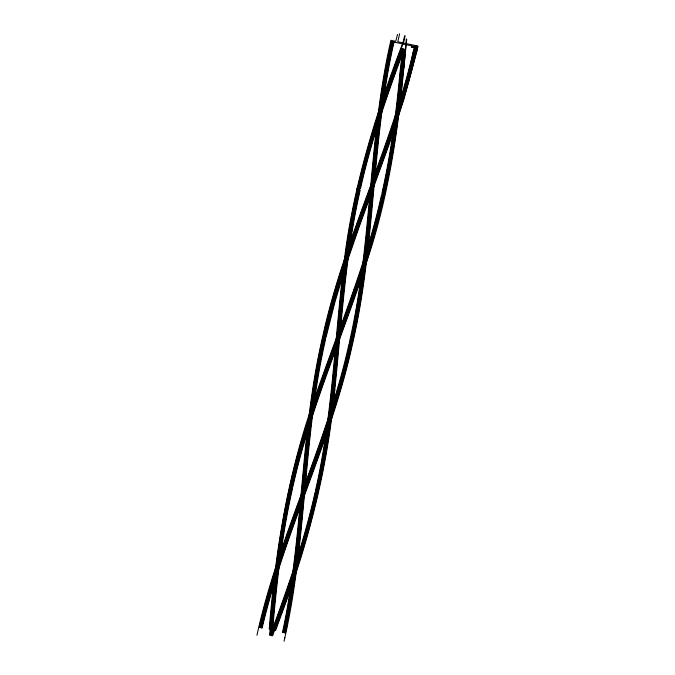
<?xml version="1.0" encoding="UTF-8"?>
<svg xmlns="http://www.w3.org/2000/svg" width="675" height="675" viewBox="0 0 675 675"><rect width="100%" height="100%" fill="white"/><g stroke="black" fill="none" stroke-linecap="round" stroke-linejoin="round"><path stroke-width="1.01" d="M271.595 635.344C275.965 585.74 281.087 536.06 292.233 487.443M269.241 628.973C275.425 551.424 287.812 473.993 314.002 400.477C337.281 332.168 366.019 265.52 381.569 194.797M269.73 629.024C273.999 580.871 279.264 532.685 290.166 485.511M269.679 634.972C275.889 556.352 287.685 477.714 314.145 403.102C337.559 333.939 366.803 266.566 382.523 194.999M270.143 635.226C274.565 585.082 279.745 534.853 291.119 485.722M270.633 635.276C275.046 585.149 280.226 534.938 291.6 485.823M271.122 635.327L271.671 629.227M272.076 635.85C276.362 586.17 281.568 536.271 292.705 487.544M402.207 49.005C398.891 97.436 393.036 145.994 382.379 193.489M402.697 49.056L400.975 67.728M403.177 49.106C398.284 124.276 386.092 199.53 361.673 271.072C337.905 342.596 307.285 412.02 291.068 485.907M403.667 49.157L401.946 67.838M404.156 49.208C399.271 124.023 387.188 198.939 362.99 270.186C339.188 342.107 308.323 411.851 292.03 486.118M404.637 49.258L402.924 67.939M400.553 67.07C396.596 109.468 391.373 151.833 381.898 193.387M401.524 67.171C397.567 109.603 392.335 152.002 382.852 193.59M402.494 67.281C396.208 143.26 381.738 218.708 355.615 290.469C332.91 355.185 306.366 418.821 291.549 486.017M403.38 68.15C397.077 143.944 382.59 219.181 356.543 290.765C333.855 355.455 307.311 419.057 292.503 486.219M403.861 68.2L406.704 39.251M334.716 390.513L334.783 389.905M366.727 251.454L366.795 250.838M367.698 251.573L367.765 250.957M289.6 605.863C307.285 502.293 304.028 395.423 335.61 294.266C359.142 212.296 396.284 134.679 415.336 51.351M290.183 605.348L286.698 624.063M287.179 624.156L285.356 633.015M282.488 632.433C303.666 534.946 299.86 433.932 322.667 336.707M282.968 632.526C304.147 535.039 300.341 434.033 323.139 336.808M283.441 632.627C304.627 535.14 300.822 434.135 323.62 336.909M283.922 632.728C305.108 535.241 301.295 434.236 324.093 337.011M284.403 632.821C307.353 531.622 301.835 426.035 327.864 325.257C350.106 230.31 396.368 142.585 416.323 47.123L414.332 46.693M284.884 632.922C307.825 532.592 302.223 427.764 327.763 327.746C349.886 233.364 394.639 146.078 416.289 51.562M284.749 638.111C307.007 539.57 302.881 437.257 325.696 338.799M322.38 338.065C343.583 239.532 390.892 149.082 413.429 50.937M322.852 338.167C342.934 244.637 386.691 158.515 410.223 66.007M323.333 338.268C344.039 238.587 394.234 147.378 414.163 47.79L411.337 47.183M323.806 338.369C344.942 238.444 394.327 146.947 415.319 47.123L411.531 46.305M284.825 637.791L284.057 641.25M326.008 337.407L335.019 301.733L346.967 262.322L359.21 226.749L389.374 143.691L403.777 99.782L416.458 53.004L417.479 46.457L414.526 45.824M391.686 41.31C370.938 131.684 372.878 225.247 355.717 316.178C337.407 423.993 284.673 521.547 259.748 627.514M392.158 41.411C371.402 131.777 373.368 225.34 356.198 316.271C337.888 424.086 285.162 521.657 260.221 627.623M393.052 41.875C370.339 141.404 374.735 244.873 351.405 344.309M393.533 41.977C370.811 141.514 375.233 244.974 351.877 344.41M394.014 42.078C371.292 141.615 375.705 245.076 352.358 344.512M315.36 491.138C332.066 418.821 334.302 344.436 343.077 270.996C351.321 192.307 374.878 116.438 402.874 42.778L403.338 42.93L403.878 41.462L405.16 35.767M315.832 491.24C332.64 418.508 334.8 343.685 343.71 269.84C352.004 191.784 375.393 116.505 403.152 43.419M316.313 491.341C332.547 420.998 335.163 348.697 343.313 277.223C351.16 198.518 373.722 122.31 401.743 48.634M316.794 491.442C333.214 420.289 335.694 347.127 344.09 274.843C352.038 196.999 374.515 121.677 402.199 48.786M317.267 491.543C333.408 421.58 336.108 349.667 344.14 278.564C351.928 199.505 374.498 122.934 402.663 48.938M356.822 189.472L357.126 188.08M382.05 194.898C360.079 294.958 311.58 386.775 289.845 486.903M359.21 189.987C343.794 257.032 340.588 325.898 333.357 394.073C326.202 469.943 306.872 544.101 280.108 615.305M359.513 188.595C370.069 140.94 386.218 94.804 403.127 49.098M359.691 190.088C344.326 256.913 341.086 325.561 333.906 393.525C326.784 469.42 307.547 543.645 280.775 614.883L281.239 615.035L275.636 630.357M359.994 188.696C370.541 141.058 386.682 94.939 403.591 49.25M360.163 190.19C344.807 257.006 341.575 325.628 334.387 393.576C327.274 469.302 308.137 543.383 281.441 614.469M360.467 188.797C371.014 141.176 387.155 95.082 404.055 49.402M399.617 33.75L397.811 41.766L418.053 46.119L416.77 51.671M404.629 35.902L403.051 42.289M271.645 629.387C275.948 581.259 281.163 533.081 292.073 485.924M316.043 492.539C306.771 534.271 293.296 574.898 278.674 615.009M316.516 492.666C305.859 539.587 290.68 585.638 273.054 630.349M316.988 492.767C307.733 534.457 294.233 575.176 279.602 615.313L279.889 615.895L274.489 630.644M256.947 635.268C278.876 535.418 327.156 443.694 349.026 343.82M315.082 492.353C304.29 541.19 287.558 588.398 270.228 635.226M349.338 342.427C372.389 243.042 368.018 139.691 390.909 40.281L395.778 41.327L397.507 34.366M315.562 492.455C304.779 541.232 288.082 588.389 270.768 635.167M292.984 486.329C310.12 408.038 343.583 334.859 367.689 258.736C391.323 187.777 400.469 112.911 406.325 38.956M351.245 342.849C330.126 440.615 283.399 530.432 260.702 627.733M351.726 342.951C330.607 440.724 283.88 530.533 261.174 627.834M352.198 343.06C331.087 440.834 284.352 530.643 261.655 627.944M352.679 343.162C331.568 440.935 284.842 530.752 262.128 628.054M350.924 344.199C374.271 244.763 369.841 141.303 392.58 41.774L415.901 46.786L414.703 51.924M413.75 51.713L414.745 47.453L411.429 46.744M414.382 51.148L410.695 66.125M415.657 52.127L416.897 46.786L414.425 46.254M259.267 627.404C284.842 519.109 339.154 419.403 356.543 308.855C372.507 220.21 370.718 128.334 391.534 40.88M353.514 290.604L353.717 290.022M354.442 290.9L354.645 290.317M346.115 318.532L346.326 317.95M279.34 614.587L271.148 635.538M279.382 615.904L272.658 635.614M280.564 615.457L275.172 630.205M273.738 629.91L271.612 635.69M272.152 635.631L273.763 631.252"/></g></svg>
